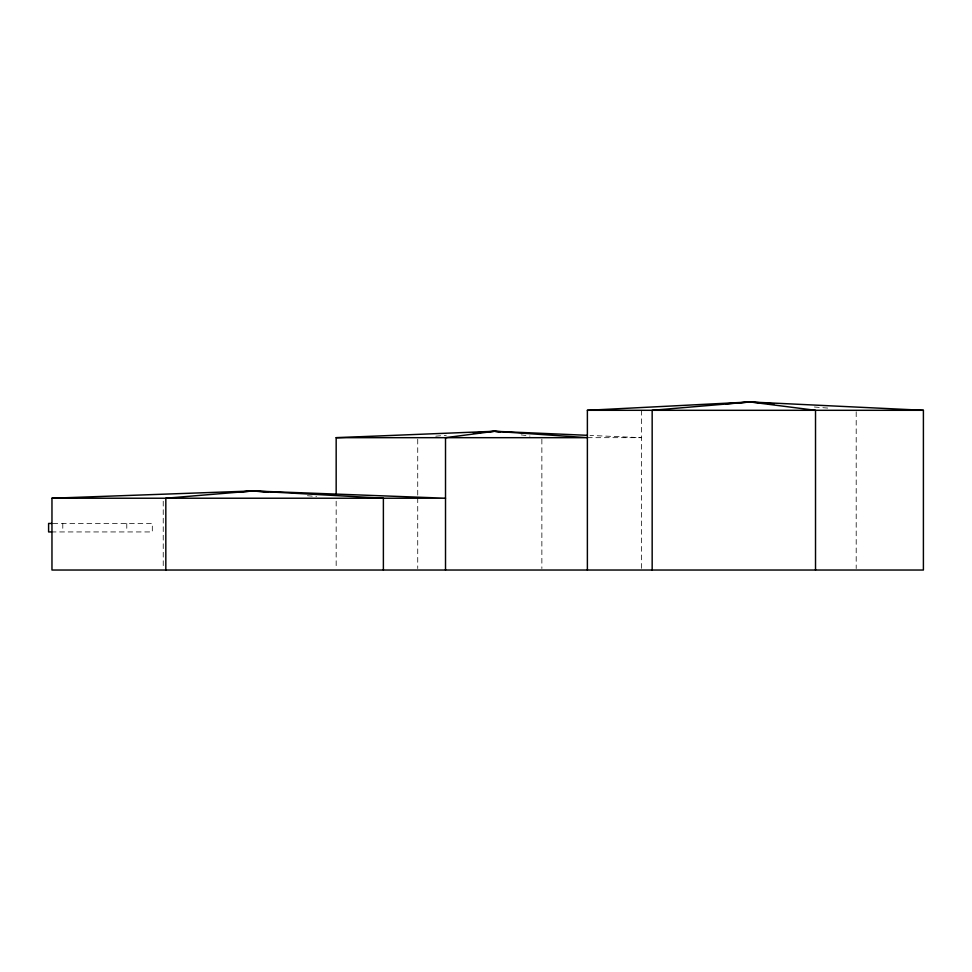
<?xml version="1.0" encoding="UTF-8"?>
<svg xmlns="http://www.w3.org/2000/svg" width="972" height="972" viewBox="0 0 972 972"><rect width="100%" height="100%" fill="white"/><g stroke="black" fill="none" stroke-linecap="round" stroke-linejoin="round"><path stroke-width="0.73" stroke-dasharray="4.86 3.65" d="M435.784 436.173L446.306 435.286M587.38 437.679L641.52 437.679L589.955 435.432M52.853 523.446L152.312 523.446L152.312 531.939L51.601 531.939M814.378 407.013L829.31 408.191M307.431 495.72L316.507 496.51M521.114 434.873L530.007 436.076M856.198 411.812L856.198 568.523M641.52 410.305L641.52 568.523M541.866 439.174L541.866 568.523M417.729 439.174L417.729 496.328M417.729 497.834L417.729 568.523M336.166 501.212L336.166 568.535M163.235 501.212L163.235 568.535M126.785 523.446L126.785 531.939M62.791 523.446L62.791 531.939"/><path stroke-width="1.46" d="M473.376 433.026L494.42 431.276L586.93 435.298M236.536 492.294L252.987 490.957L445.516 498.223L51.966 498.223L51.966 570.029L923.4 570.029L923.4 410.305L750.153 401.971L587.38 410.305L587.38 570.029M726.011 403.817L750.153 401.971L774.052 403.842M336.166 437.679L494.42 431.276L587.38 437.679L336.166 437.679L336.166 493.679M51.966 498.223L252.987 490.957L383.381 498.223L383.381 570.029M587.38 410.305L923.4 410.305M51.601 523.446L48.6 523.446L48.6 531.939L51.601 531.939M268.114 492.282L252.987 490.957L165.823 498.223L165.823 570.029M500.361 432.078L494.42 431.276L445.516 437.679L445.516 570.029M815.52 570.029L815.52 410.305L750.153 401.971L652.163 410.305L652.163 570.029"/></g></svg>
